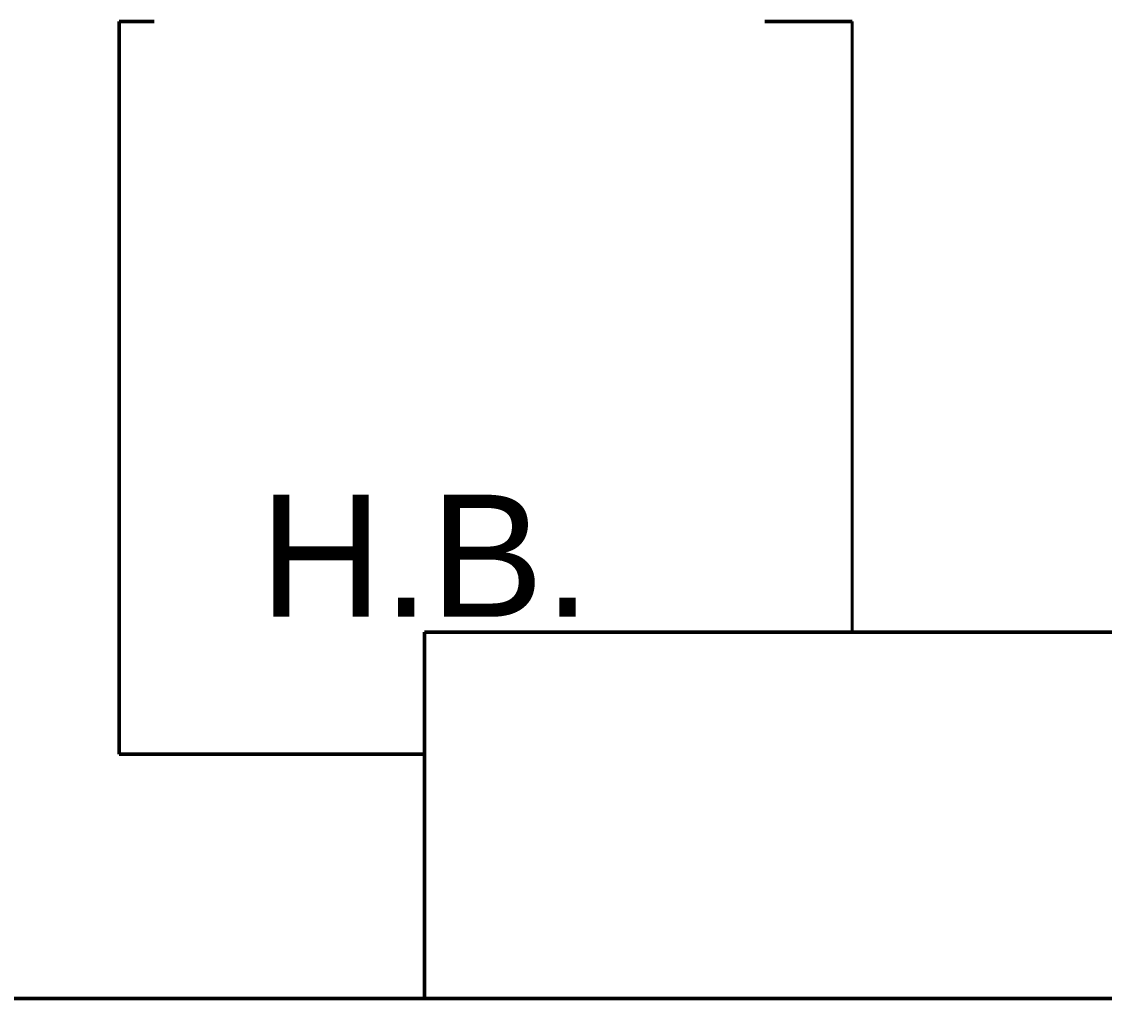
# Model space of a CAD drawing. Header units: millimetres. Extents: x 38 to 2348, y 24 to 977.
# Drawn here: x 755.4 to 844.1, y 24 to 104 of the extents above; entities that cross this region are included whole.
import ezdxf

# ---------------------------------------------------------------- set-up
doc = ezdxf.new("R2010")
doc.units = ezdxf.units.MM
for name, color, linetype, lineweight in [('1_DUVAR', 7, 'Continuous', 50), ('9_KOLON', 90, 'Continuous', 50), ('DUVAR', 7, 'Continuous', 40)]:
    doc.layers.add(name, color=color, linetype=linetype, lineweight=lineweight)
doc.styles.add('STANDART', font='Arial')

msp = doc.modelspace()

# ---------------------------------------------------------------- linework, layer by layer
at = {"layer": '1_DUVAR'}
for p, q in [((763.401802, 44.02326), (763.401802, 104.02326)), ((763.401802, 104.02326), (766.25667, 104.02326)), ((763.401888, 104.02326), (763.401888, 44.02326)), ((816.25667, 104.02326), (823.401802, 104.02326)), ((763.401888, 44.02326), (788.401697, 44.02326))]:
    msp.add_line(p, q, dxfattribs=at)
at = {"layer": '1_DUVAR', "flags": 128}
msp.add_lwpolyline([(993.401808, 24.02326), (563.401808, 24.02326)], dxfattribs=at)
at = {"layer": '9_KOLON', "elevation": -0.00001, "flags": 128}
msp.add_lwpolyline([(788.401697, 54.023043), (848.401818, 54.023043), (848.401818, 24.023131), (788.401697, 24.023131)], close=True, dxfattribs=at)
at = {"layer": 'DUVAR'}
for p, q in [((788.401697, 44.02326), (763.401888, 44.02326)), ((1038.402054, 24.023262), (198.401842, 24.023262))]:
    msp.add_line(p, q, dxfattribs=at)
at = {"layer": 'DUVAR', "elevation": -0.000038, "flags": 128}
msp.add_lwpolyline([(823.401802, 104.02326), (823.401802, 54.023043)], dxfattribs=at)

# ---------------------------------------------------------------- texts
at = {"layer": '1_DUVAR', "style": 'STANDART'}
msp.add_text('H.B.', height=10, dxfattribs=at).set_placement((774.871673, 55.274819, -0.000012))

doc.saveas('drawing.dxf')
